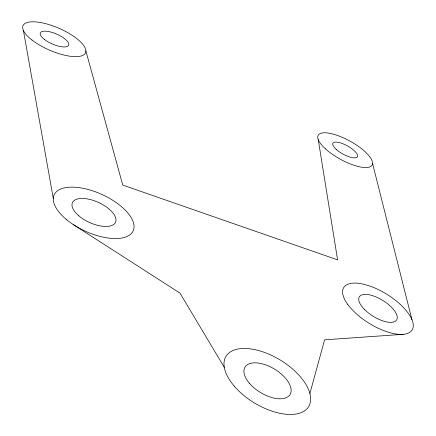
<?xml version="1.0" encoding="UTF-8"?>
<svg xmlns="http://www.w3.org/2000/svg" width="436" height="436" viewBox="0 0 436 436"><rect width="100%" height="100%" fill="white"/><g stroke="black" fill="none" stroke-linecap="round" stroke-linejoin="round"><path stroke-width="0.65" d="M309.898 393.474L324.597 339.824L403.196 334.325M73.548 224.747L179.948 293.096L224.268 367.286M85.881 50.958L122.756 185.082L337.595 259.861L318.247 139.64M372.54 163.407L411.938 319.648M23.424 30.493L53.29 198.511M249.397 383.244A26.373 13.647 31.3 0 0 289.717 395.032A26.373 13.647 31.3 0 0 263.464 364.169A26.373 13.647 31.3 0 0 249.397 383.244M234.535 386.481A48.374 25.043 31.3 0 0 308.263 407.191A48.374 25.043 31.3 0 0 259.148 350.708A48.374 25.043 31.3 0 0 234.535 386.481M78.834 215.847A23.675 10.987 24.5 0 0 115.393 222.54A23.675 10.987 24.5 0 0 87.701 198.99A23.675 10.987 24.5 0 0 78.834 215.847M364.42 309.375A21.942 9.265 31.8 0 0 396.646 319.937A21.942 9.265 31.8 0 0 372.954 295.777A21.942 9.265 31.8 0 0 364.42 309.375M66.343 219.45A43.426 20.154 24.5 0 0 133.084 231.053A43.426 20.154 24.5 0 0 81.57 188.025A43.426 20.154 24.5 0 0 66.343 219.45M347.585 304.214A40.237 16.999 31.8 0 0 408.815 332.891A40.237 16.999 31.8 0 0 377.413 289.155A40.237 16.999 31.8 0 0 347.585 304.214M44.254 39.305A15.478 5.412 23.5 0 0 68.343 45.769A15.478 5.412 23.5 0 0 50.941 32.073A15.478 5.412 23.5 0 0 44.254 39.305M336.112 149.248A14.001 4.66 28.9 0 0 357.117 157.162A14.001 4.66 28.9 0 0 342.347 143.526A14.001 4.66 28.9 0 0 336.112 149.248M325.392 148.785A30.803 10.257 28.9 0 0 371.472 165.882A30.803 10.257 28.9 0 0 338.527 135.841A30.803 10.257 28.9 0 0 325.392 148.785M32.019 40.03A34.062 11.908 23.5 0 0 84.835 53.873A34.062 11.908 23.5 0 0 45.987 23.74A34.062 11.908 23.5 0 0 32.019 40.03"/></g></svg>
